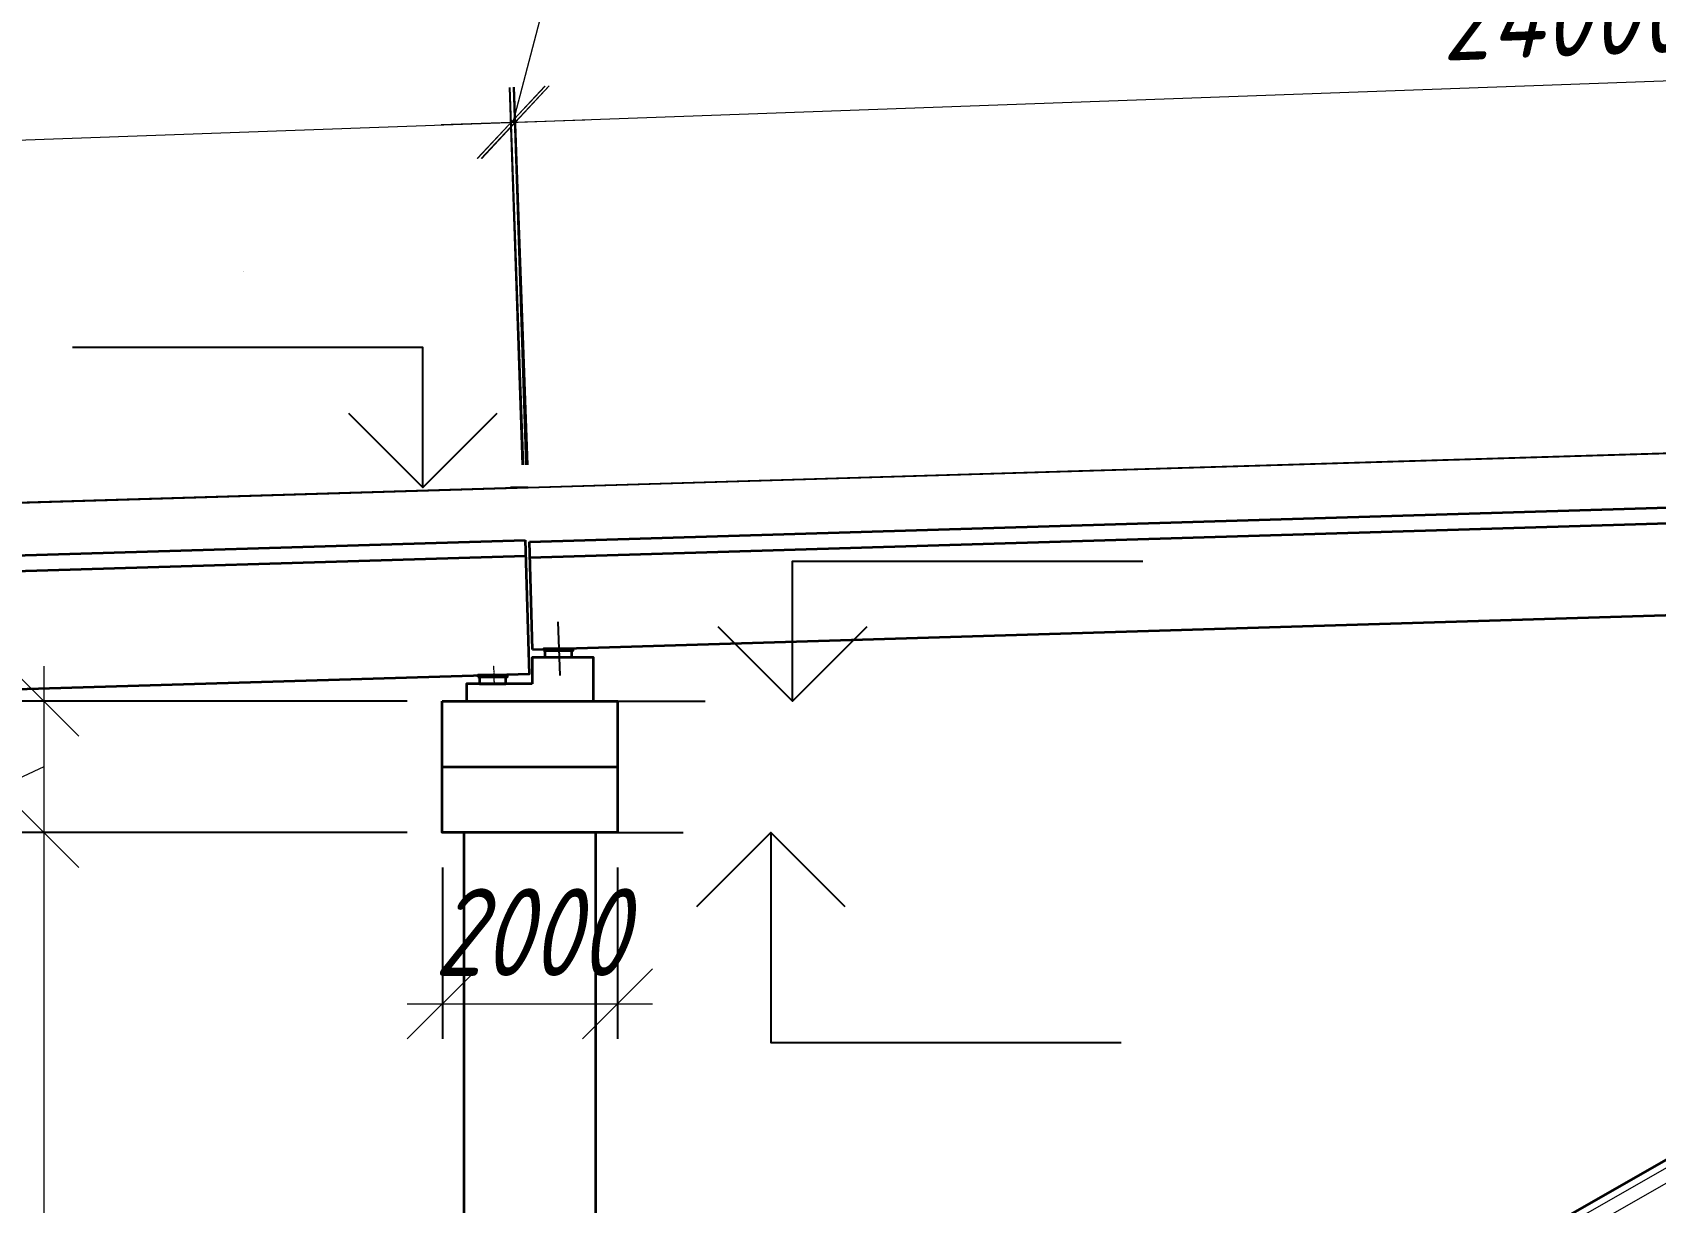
# Model space of a CAD drawing. Header units: millimetres. Extents: x 265754 to 14267433, y -6145605 to 2433772.
# Drawn here: x 6896911 to 6915445, y 13683 to 27049 of the extents above; entities that cross this region are included whole.
import ezdxf
from ezdxf import colors
from ezdxf.entities.mleader import LeaderData, LeaderLine
from ezdxf.enums import TextEntityAlignment as Align
from ezdxf.math import Vec2, Vec3

# ---------------------------------------------------------------- set-up
doc = ezdxf.new("R2018")
doc.units = ezdxf.units.MM
doc.linetypes.add('осевая', pattern=[2, 1.25, -0.25, 0.25, -0.25])
for name, color, linetype, lineweight in [('1-Бетон', 106, 'Continuous', 35), ('1-Примечания', 4, 'Continuous', 25), ('1-Размеры', 1, 'Continuous', 25), ('1-Текст_3', 250, 'Continuous', 25), ('ИС_Выноски', 3, 'Continuous', 18), ('ИС_Основная', 7, 'Continuous', 35), ('ИС_Ось', 3, 'осевая', 18), ('ИС_Размер', 3, 'Continuous', 18), ('ИС_Тонкая', 3, 'Continuous', 18)]:
    doc.layers.add(name, color=color, linetype=linetype, lineweight=lineweight)
doc.layers.add('Красный профиль', color=1, linetype='Continuous')
doc.styles.add('0', font='isocpeur.ttf', dxfattribs={"width": 0.8, "oblique": 15})
doc.styles.add('ISOCPEUR', font='isocpeur.ttf', dxfattribs={"width": 0.8, "oblique": 15, "height": 2.5})
doc.styles.get("Standard").update_dxf_attribs({"font": 'arial.ttf'})
doc.dimstyles.new('М400нов', dxfattribs={"dimscale": 400, "dimtxt": 2.5, "dimasz": 2, "dimexe": 1, "dimexo": 1, "dimgap": 0.8, "dimtad": 1, "dimdec": 0, "dimzin": 0, "dimdsep": 46, "dimtxsty": '0', "dimblk": 'OBLIQUE', "dimcen": 0.09, "dimdle": 1, "dimclrd": 256, "dimclre": 256, "dimclrt": 256, "dimadec": 4, "dimazin": 0, "dimtfac": 1, "dimtdec": 0, "dimtmove": 1, "dimatfit": 2, "dimfxl": 1, "dimtolj": 1, "dimtzin": 0, "dimlwd": -1, "dimarcsym": 0})

# ---------------------------------------------------------------- blocks, each defined once
blk = doc.blocks.new('_None')
blk = doc.blocks.new('*D292')
at = {"layer": '1-Бетон', "transparency": 16777216}
blk.add_line((6933750, -658489), (6934314, -664008), dxfattribs=at)
blk.add_solid([(6934447, -663994), (6934182, -664022), (6934396, -664804)], dxfattribs=at)
at = {"layer": 'Defpoints', "color": 0, "transparency": 16777216}
for p in [(6853074, 131052), (6934396, -664804)]:
    blk.add_point(p, dxfattribs=at)
at = {"layer": '1-Бетон', "transparency": 16777216, "insert": (6934808, -660767), "char_height": 1000, "attachment_point": 5, "rotation": 275.8344, "style": '0'}
blk.add_mtext('\\A1;R800000', dxfattribs=at)
blk = doc.blocks.new('_OBLIQUE')
at = {"color": 0, "linetype": 'ByBlock', "lineweight": -2}
blk.add_line((0.5, 0.5), (-0.5, -0.5), dxfattribs=at)
blk = doc.blocks.new('*D926')
at = {"layer": 'Defpoints', "color": 0, "linetype": 'Continuous', "transparency": 16777216}
for p in [(6929942, 30143), (6930166, 22692), (6775855, 18046)]:
    blk.add_point(p, dxfattribs=at)
at = {"layer": 'ИС_Размер', "lineweight": -2, "transparency": 16777216}
for p, q in [((6930154, 23092), (6929930, 30543)), ((6775843, 18446), (6775619, 25898))]:
    blk.add_line(p, q, dxfattribs=at)
at = {"layer": 'ИС_Размер', "transparency": 16777216}
blk.add_line((6775231, 25486), (6930342, 30155), dxfattribs=at)
at = {"layer": 'ИС_Размер', "linetype": 'Continuous', "transparency": 16777216, "xscale": 800, "yscale": 800, "zscale": 800}
for p, rotation in [((6929942, 30143), 1.724269677828712), ((6775631, 25498), 181.7242696778287)]:
    blk.add_blockref('_OBLIQUE', p, dxfattribs=dict(at, rotation=rotation))
at = {"layer": 'ИС_Размер', "linetype": 'Continuous', "transparency": 16777216, "insert": (6852762, 28640), "char_height": 1000, "attachment_point": 5, "rotation": 1.7243, "style": '0'}
blk.add_mtext('\\A1;154400', dxfattribs=at)
blk = doc.blocks.new('33')
at = {"layer": '1-Бетон'}
for points in [[(33000, 1530), (33000, 0), (0, 0), (0, 1530), (33000, 1530)], [(0, 1350), (33000, 1350)]]:
    blk.add_lwpolyline(points, dxfattribs=at)
at = {"layer": 'ИС_Ось'}
blk.add_lwpolyline([(32600, -108), (32600, 108)], dxfattribs=at)
blk = doc.blocks.new('б24 1.23')
at = {"layer": '1-Бетон', "linetype": 'Continuous'}
for points in [[(0, 0), (6, 1230)], [(6, 1230), (24005, 1120)], [(5, 1050), (24005, 940)], [(0, 0), (24000, -110)]]:
    blk.add_lwpolyline(points, dxfattribs=at)
at = {"layer": 'Красный профиль', "linetype": 'Continuous'}
blk.add_lwpolyline([(301, 306), (299, -309)], dxfattribs=at)
blk = doc.blocks.new('*D904')
at = {"layer": 'Defpoints', "color": 0, "linetype": 'Continuous', "transparency": 16777216}
for p in [(6902377, 26022), (6902532, 21710), (6869553, 20524)]:
    blk.add_point(p, dxfattribs=at)
at = {"layer": 'ИС_Размер', "lineweight": -2, "transparency": 16777216}
for p, q in [((6902517, 22110), (6902362, 26422)), ((6869539, 20924), (6869383, 25236))]:
    blk.add_line(p, q, dxfattribs=at)
at = {"layer": 'ИС_Размер', "transparency": 16777216}
blk.add_line((6868998, 24821), (6902776, 26036), dxfattribs=at)
at = {"layer": 'ИС_Размер', "linetype": 'Continuous', "transparency": 16777216, "xscale": 800, "yscale": 800, "zscale": 800}
for p, rotation in [((6902377, 26022), 2.059747963360298), ((6869398, 24836), 182.0597479633603)]:
    blk.add_blockref('_OBLIQUE', p, dxfattribs=dict(at, rotation=rotation))
at = {"layer": 'ИС_Размер', "linetype": 'Continuous', "transparency": 16777216, "insert": (6885858, 26248), "char_height": 1000, "attachment_point": 5, "rotation": 2.0597, "style": '0'}
blk.add_mtext('\\A1;33000', dxfattribs=at)
blk = doc.blocks.new('*D905')
at = {"layer": 'Defpoints', "color": 0, "linetype": 'Continuous', "transparency": 16777216}
for p in [(6926411, 26888), (6926566, 22574), (6902582, 21710)]:
    blk.add_point(p, dxfattribs=at)
at = {"layer": 'ИС_Размер', "lineweight": -2, "transparency": 16777216}
for p, q in [((6926552, 22974), (6926396, 27288)), ((6902567, 22110), (6902412, 26423))]:
    blk.add_line(p, q, dxfattribs=at)
at = {"layer": 'ИС_Размер', "transparency": 16777216}
blk.add_line((6902026, 26009), (6926810, 26902), dxfattribs=at)
at = {"layer": 'ИС_Размер', "linetype": 'Continuous', "transparency": 16777216, "xscale": 800, "yscale": 800, "zscale": 800}
for p, rotation in [((6926411, 26888), 2.064041569416751), ((6902426, 26024), 182.0640415694167)]:
    blk.add_blockref('_OBLIQUE', p, dxfattribs=dict(at, rotation=rotation))
at = {"layer": 'ИС_Размер', "linetype": 'Continuous', "transparency": 16777216, "insert": (6914389, 27275), "char_height": 1000, "attachment_point": 5, "rotation": 2.064, "style": '0'}
blk.add_mtext('\\A1;24000', dxfattribs=at)
blk = doc.blocks.new('*D912')
at = {"layer": 'Defpoints', "color": 0, "linetype": 'Continuous', "transparency": 16777216}
for p in [(6902419, 26023), (6902520, 21710), (6902563, 21711)]:
    blk.add_point(p, dxfattribs=at)
at = {"layer": 'ИС_Размер', "transparency": 16777216}
for p, q in [((6902766, 27416), (6904632, 27478)), ((6902398, 26023), (6902766, 27416)), ((6902377, 26022), (6901577, 25995)), ((6902377, 26022), (6902419, 26023)), ((6902377, 26022), (6902419, 26023)), ((6902419, 26023), (6903218, 26050))]:
    blk.add_line(p, q, dxfattribs=at)
at = {"layer": 'ИС_Размер', "lineweight": -2, "transparency": 16777216}
for p, q in [((6902507, 22110), (6902363, 26422)), ((6902549, 22111), (6902406, 26423))]:
    blk.add_line(p, q, dxfattribs=at)
at = {"layer": 'ИС_Размер', "linetype": 'Continuous', "transparency": 16777216, "xscale": 800, "yscale": 800, "zscale": 800}
for p, rotation in [((6902377, 26022), 1.907391254131756), ((6902419, 26023), 181.9073912541317)]:
    blk.add_blockref('_OBLIQUE', p, dxfattribs=dict(at, rotation=rotation))
at = {"layer": 'ИС_Размер', "linetype": 'Continuous', "transparency": 16777216, "insert": (6903672, 28266), "char_height": 1000, "attachment_point": 5, "rotation": 1.9074, "style": '0'}
blk.add_mtext('\\A1;50', dxfattribs=at)
blk = doc.blocks.new('*U878')
at = {"layer": '1-Примечания', "linetype": 'Continuous'}
blk.add_line((0, 0), (2.5, 0), dxfattribs=at)
for points in [[(5, 0), (5, 4), (15, 4)], [(7.121, 2.121), (5, 0), (2.879, 2.121)]]:
    blk.add_lwpolyline(points, dxfattribs=at)
at = {"layer": '1-Текст_3', "lineweight": 30, "oblique": 15, "width": 0.8, "flags": 104}
blk.add_attdef('ВЫСОТА', text='', height=3, dxfattribs=at).set_placement((10.127, 6.167), align=Align.MIDDLE_CENTER)
blk.add_attdef('ПРИМЕЧАНИЕ', text='', height=3, dxfattribs=at).set_placement((10, 3.25), align=Align.TOP_CENTER)
blk = doc.blocks.new('*U879')
at = {"layer": '1-Примечания', "linetype": 'Continuous'}
blk.add_line((0, 0), (2.5, 0), dxfattribs=at)
for points in [[(7.121, -2.121), (5, 0), (2.879, -2.121)], [(5, 0), (5, -6), (15, -6)]]:
    blk.add_lwpolyline(points, dxfattribs=at)
at = {"layer": '1-Текст_3', "lineweight": 30, "oblique": 15, "width": 0.8, "flags": 104}
blk.add_attdef('ВЫСОТА', text='', height=3, dxfattribs=at).set_placement((10.127, -3.833), align=Align.MIDDLE_CENTER)
blk.add_attdef('ПРИМЕЧАНИЕ', text='', height=3, dxfattribs=at).set_placement((10, -6.75), align=Align.TOP_CENTER)
blk = doc.blocks.new('*D923')
at = {"layer": 'Defpoints', "color": 0, "linetype": 'Continuous', "transparency": 16777216}
for p in [(6901591, 17910), (6897042, 8910), (6901390, 8910)]:
    blk.add_point(p, dxfattribs=at)
at = {"layer": 'ИС_Размер', "transparency": 16777216}
blk.add_line((6897042, 18310), (6897042, 8510), dxfattribs=at)
at = {"layer": 'ИС_Размер', "lineweight": -2, "transparency": 16777216}
for p, q in [((6901191, 17910), (6896642, 17910)), ((6900990, 8910), (6896642, 8910))]:
    blk.add_line(p, q, dxfattribs=at)
at = {"layer": 'ИС_Размер', "linetype": 'Continuous', "transparency": 16777216, "xscale": 800, "yscale": 800, "zscale": 800}
for p, rotation in [((6897042, 17910), 90), ((6897042, 8910), 270)]:
    blk.add_blockref('_OBLIQUE', p, dxfattribs=dict(at, rotation=rotation))
at = {"layer": 'ИС_Размер', "linetype": 'Continuous', "transparency": 16777216, "insert": (6896222, 13410), "char_height": 1000, "attachment_point": 5, "rotation": 90, "style": '0'}
blk.add_mtext('\\A1;9000', dxfattribs=at)
blk = doc.blocks.new('*U861')
at = {"layer": '1-Примечания', "linetype": 'Continuous'}
blk.add_line((0, 0), (0.5, 0), dxfattribs=at)
for points in [[(3, 0), (3, 4), (13, 4)], [(5.121, 2.121), (3, 0), (0.879, 2.121)]]:
    blk.add_lwpolyline(points, dxfattribs=at)
at = {"layer": '1-Текст_3', "lineweight": 30, "oblique": 15, "width": 0.8, "flags": 104}
blk.add_attdef('ВЫСОТА', text='', height=3, dxfattribs=at).set_placement((8.127, 6.167), align=Align.MIDDLE_CENTER)
blk.add_attdef('ПРИМЕЧАНИЕ', text='', height=3, dxfattribs=at).set_placement((8, 3.25), align=Align.TOP_CENTER)
blk = doc.blocks.new('*D932')
at = {"layer": 'Defpoints', "color": 0, "linetype": 'Continuous', "transparency": 16777216}
for p in [(6901591, 19410), (6897042, 17910), (6901591, 17910)]:
    blk.add_point(p, dxfattribs=at)
at = {"layer": 'ИС_Размер', "transparency": 16777216}
for p, q in [((6897042, 19810), (6897042, 17510)), ((6897042, 18660), (6894842, 17642)), ((6894842, 17642), (6894842, 14814))]:
    blk.add_line(p, q, dxfattribs=at)
at = {"layer": 'ИС_Размер', "lineweight": -2, "transparency": 16777216}
for p, q in [((6901191, 19410), (6896642, 19410)), ((6901191, 17910), (6896642, 17910))]:
    blk.add_line(p, q, dxfattribs=at)
at = {"layer": 'ИС_Размер', "linetype": 'Continuous', "transparency": 16777216, "xscale": 800, "yscale": 800, "zscale": 800}
for p, rotation in [((6897042, 19410), 90), ((6897042, 17910), 270)]:
    blk.add_blockref('_OBLIQUE', p, dxfattribs=dict(at, rotation=rotation))
at = {"layer": 'ИС_Размер', "linetype": 'Continuous', "transparency": 16777216, "insert": (6894022, 16228), "char_height": 1000, "attachment_point": 5, "rotation": 90, "style": '0'}
blk.add_mtext('\\A1;1500', dxfattribs=at)
blk = doc.blocks.new('*D1284')
at = {"layer": 'Defpoints', "color": 0, "linetype": 'Continuous', "transparency": 16777216}
for p in [(6901591, 17910), (6903591, 17910), (6903591, 15952)]:
    blk.add_point(p, dxfattribs=at)
at = {"layer": 'ИС_Размер', "lineweight": -2, "transparency": 16777216}
for p, q in [((6901591, 17510), (6901591, 15552)), ((6903591, 17510), (6903591, 15552))]:
    blk.add_line(p, q, dxfattribs=at)
at = {"layer": 'ИС_Размер', "transparency": 16777216}
blk.add_line((6901191, 15952), (6903991, 15952), dxfattribs=at)
at = {"layer": 'ИС_Размер', "linetype": 'Continuous', "transparency": 16777216, "xscale": 800, "yscale": 800, "zscale": 800, "rotation": 180}
blk.add_blockref('_OBLIQUE', (6901591, 15952), dxfattribs=at)
at = {"layer": 'ИС_Размер', "linetype": 'Continuous', "transparency": 16777216, "xscale": 800, "yscale": 800, "zscale": 800}
blk.add_blockref('_OBLIQUE', (6903591, 15952), dxfattribs=at)
at = {"layer": 'ИС_Размер', "linetype": 'Continuous', "transparency": 16777216, "insert": (6902591, 16772), "char_height": 1000, "attachment_point": 5, "style": '0'}
blk.add_mtext('\\A1;2000', dxfattribs=at)
blk = doc.blocks.new('мост план кальмиус')
at = {"layer": 'ИС_Выноски'}
ml = blk.add_multileader_mtext('Standard', dxfattribs=at)
ml.set_content('Ось опоры ОП5 \\PПК 71+4,24', color=256, style='ISOCPEUR')
ml.set_leader_properties(color=256, linetype='ByLayer')
ml.set_arrow_properties(name='NONE')
ml.build(insert=Vec2(0, 0))
ml.multileader.update_dxf_attribs({"text_left_attachment_type": 6, "text_right_attachment_type": 6, "dogleg_length": 0.36, "arrow_head_size": 600, "scale": 200})
ctx = ml.context
ctx.base_point, ctx.scale, ctx.char_height, ctx.arrow_head_size, ctx.landing_gap_size, ctx.plane_origin, ctx.plane_x_axis, ctx.plane_y_axis = Vec3(49544.5, -27905.8), 200, 1200, 600, 125, Vec3(56540.2, -9400.5), Vec3(0, 1), Vec3(-1, 0)
ctx.left_attachment, ctx.right_attachment, ctx.text_align_type = 6, 6, 1
notes = []
notes.append((ctx, [(1, (1, 1, 0), (49544.5, -18211.7), (0, -1), 161, [(1, [(49544.5, -16236.4)], 0, [])])]))
ctx.mtext.insert, ctx.mtext.text_direction, ctx.mtext.rotation, ctx.mtext.width, ctx.mtext.alignment, ctx.mtext.flow_direction = Vec3(48104.5, -23139.3), Vec3(0, 1), 1.5707963, 10620.215, 2, 5
for ctx, leaders in notes:
    for number, flags, end, landing, length, lines in leaders:
        leader = LeaderData()
        leader.index, (leader.has_last_leader_line, leader.has_dogleg_vector, leader.attachment_direction) = number, flags
        leader.last_leader_point, leader.dogleg_vector, leader.dogleg_length = Vec3(end), Vec3(landing), length
        for number, points, colour, breaks in lines:
            line = LeaderLine()
            line.index, line.vertices, line.color, line.breaks = number, Vec3.list(points), colors.encode_raw_color(colour), breaks
            leader.lines.append(line)
        ctx.leaders.append(leader)

msp = doc.modelspace()

# ---------------------------------------------------------------- linework, layer by layer
at = {"color": 1}
for points in [[(6902568.7473, 21851.8735), (6926607.7456, 22579.2387)], [(6902568.7473, 21851.8735), (6869533.6098, 20860.8193)]]:
    msp.add_lwpolyline(points, dxfattribs=at)
at = {"layer": '1-Бетон', "color": 1}
msp.add_lwpolyline([(6925560.7921, 20093.8376), (6925060.7921, 20093.8376), (6919829.9339, 16606.5988), (6906171.5321, 8801.7977)], dxfattribs=at)
at = {"layer": '1-Бетон'}
for points in [[(6903315.5568, 19409.777), (6903315.5568, 19909.748), (6902615.2932, 19909.748), (6902615.6851, 19610.295)], [(6902615.6851, 19610.295), (6901865.9567, 19610.295), (6901865.9697, 19409.777), (6903315.5568, 19409.777), (6903315.5568, 19409.777)], [(6901590.8679, 18659.777), (6903590.934, 18659.777)], [(6901590.901, 18659.777), (6903590.901, 18659.777)], [(6903340.901, 17909.777), (6903340.3493, 8909.7771), (6901840.3493, 8909.7771), (6901840.901, 17909.777)]]:
    msp.add_lwpolyline(points, dxfattribs=at)
for points in [[(6902745.425, 19989.3264), (6903085.425, 19989.3264), (6903085.425, 20009.3264), (6902745.425, 20009.3264)], [(6902765.425, 19989.3264), (6903065.425, 19989.3264), (6903065.425, 19909.748), (6902765.425, 19909.748)], [(6901995.6593, 19688.295), (6902335.6593, 19688.295), (6902335.6593, 19708.295), (6901995.6593, 19708.295)], [(6902015.6593, 19610.295), (6902315.6593, 19610.295), (6902315.6593, 19688.295), (6902015.6593, 19688.295)], [(6901590.8679, 19409.777), (6903590.934, 19409.777), (6903590.934, 17909.777), (6901590.8679, 17909.777)]]:
    msp.add_lwpolyline(points, close=True, dxfattribs=at)
at = {"layer": 'ИС_Основная'}
msp.add_lwpolyline([(6905988.1419, 8697.0033), (6919829.9339, 16606.5988), (6925060.7921, 20093.8376), (6926937.7707, 20093.8376)], dxfattribs=at)
at = {"layer": 'ИС_Тонкая'}
for points in [[(6906558.8891, 8931.0045), (6919872.0173, 16538.5063), (6925085.0142, 20013.8376), (6925560.7921, 20013.8376)], [(6907284.7443, 9173.0162), (6919950.9238, 16410.8331), (6925130.4305, 19863.8376), (6925560.7921, 19863.8376)]]:
    msp.add_lwpolyline(points, dxfattribs=at)
at = {"layer": 'Красный профиль', "linetype": 'Continuous', "flags": 128}
msp.add_lwpolyline([(6761841.5182, 17630.0566), (6917436.7226, 22297.9127)], dxfattribs=at)

# ---------------------------------------------------------------- block references
at = {"linetype": 'Continuous', "rotation": 1.718358025339879}
msp.add_blockref('33', (6869597.1596, 18731.24), dxfattribs=at)
at = {"layer": '1-Бетон'}
msp.add_blockref('мост план кальмиус', (6853073.53, -668947.9294), dxfattribs=at)
at = {"layer": '1-Бетон', "rotation": 1.995828484253032}
msp.add_blockref('б24 1.23', (6902621.4578, 20000.2532), dxfattribs=at)
at = {"layer": '1-Размеры', "transparency": 33554687}
ref = msp.add_blockref('*U861', (6902568.7473, 21851.8735), dxfattribs=dict(at, xscale=-399.9999999999999, yscale=399.9999999999999, zscale=399.9999999999999, rotation=359.999718071565))
lines = msp.add_mtext('\\W0.8000;21.85', dxfattribs={"layer": '1-Текст_3', "insert": (6899318.1007, 24318.8216), "char_height": 2.5, "attachment_point": 1, "rotation": 359.99971807, "bg_fill": 3, "box_fill_scale": 1, "bg_fill_color": 256, "bg_fill_transparency": 0})
ref.add_attrib('ВЫСОТА', '', (6899318.1007, 24318.8216)).embed_mtext(lines)
lines = msp.add_mtext('\\W0.8000;', dxfattribs={"layer": '1-Текст_3', "insert": (6899368.7537, 23151.8892), "char_height": 2.5, "attachment_point": 1, "rotation": 359.99971807, "bg_fill": 3, "box_fill_scale": 1, "bg_fill_color": 256, "bg_fill_transparency": 0})
ref.add_attrib('ПРИМЕЧАНИЕ', '', (6899368.7537, 23151.8892)).embed_mtext(lines)
ref = msp.add_blockref('*U878', (6903590.901, 19409.777), dxfattribs=dict(at, xscale=399.9999999999998, yscale=399.9999999999998, zscale=399.9999999999998, rotation=0.0002819284350356197))
lines = msp.add_mtext('\\W0.8000;19.41', dxfattribs={"layer": '1-Текст_3', "insert": (6907641.5476, 21876.7291), "char_height": 2.5, "attachment_point": 1, "rotation": 0.00028193, "bg_fill": 3, "box_fill_scale": 1, "bg_fill_color": 256, "bg_fill_transparency": 0})
ref.add_attrib('ВЫСОТА', '', (6907641.5476, 21876.7291)).embed_mtext(lines)
lines = msp.add_mtext('\\W0.8000;', dxfattribs={"layer": '1-Текст_3', "insert": (6907590.8946, 20709.7966), "char_height": 2.5, "attachment_point": 1, "rotation": 0.00028193, "bg_fill": 3, "box_fill_scale": 1, "bg_fill_color": 256, "bg_fill_transparency": 0})
ref.add_attrib('ПРИМЕЧАНИЕ', '', (6907590.8946, 20709.7966)).embed_mtext(lines)
ref = msp.add_blockref('*U879', (6903340.901, 17909.7836), dxfattribs=dict(at, xscale=399.9999999999998, yscale=399.9999999999998, zscale=399.9999999999998, rotation=0.0002819284350356197))
lines = msp.add_mtext('\\W0.8000;17.91', dxfattribs={"layer": '1-Текст_3', "insert": (6907391.5672, 16376.7357), "char_height": 2.5, "attachment_point": 1, "rotation": 0.00028193, "bg_fill": 3, "box_fill_scale": 1, "bg_fill_color": 256, "bg_fill_transparency": 0})
ref.add_attrib('ВЫСОТА', '', (6907391.5672, 16376.7357)).embed_mtext(lines)
lines = msp.add_mtext('\\W0.8000;', dxfattribs={"layer": '1-Текст_3', "insert": (6907340.9143, 15209.8033), "char_height": 2.5, "attachment_point": 1, "rotation": 0.00028193, "bg_fill": 3, "box_fill_scale": 1, "bg_fill_color": 256, "bg_fill_transparency": 0})
ref.add_attrib('ПРИМЕЧАНИЕ', '', (6907340.9143, 15209.8033)).embed_mtext(lines)

# ---------------------------------------------------------------- dimensions: what is measured, and where the dimension line sits
at = {"layer": '1-Бетон'}
dim = msp.add_radius_dim(center=(6853073.53, 131052.1027), mpoint=(6934395.7587, -664803.8808), dimstyle='М400нов', override={"dimsah": 1}, dxfattribs=at)
dim.commit()
dim.dimension.update_dxf_attribs({"geometry": '*D292', "text_midpoint": (6933991.7931, -660850.4916), "dimtype": 164})
at = {"layer": 'ИС_Размер', "linetype": 'Continuous'}
for p1, p2, distance, override, picture, middle in [((6775855.0211, 18046.4611), (6930166.0948, 22691.7292), 7454.9574, {"dimrnd": 200}, '*D926', (6852761.5675, 28640.3057)), ((6902520.1277, 21709.7865), (6902562.5076, 21711.1979), 4314.613, {"dimrnd": 50}, '*D912', (6903058.0779, 28245.9262))]:
    dim = msp.add_aligned_dim(p1=p1, p2=p2, distance=distance, dimstyle='М400нов', override=override, dxfattribs=at)
    dim.commit()
    dim.dimension.update_dxf_attribs({"geometry": picture, "text_midpoint": middle})
for p1, p2, distance, picture, middle in [((6902581.6288, 21710.0862), (6926566.0576, 22574.4829), 4316.3465, '*D905', (6914388.8498, 27275.2985)), ((6869552.9186, 20524.012), (6902531.597, 21710.0862), 4314.5491, '*D904', (6885857.7137, 26248.2807))]:
    dim = msp.add_aligned_dim(p1=p1, p2=p2, distance=distance, dimstyle='М400нов', dxfattribs=at)
    dim.commit()
    dim.dimension.update_dxf_attribs({"geometry": picture, "text_midpoint": middle})
dim = msp.add_linear_dim(base=(6897041.6496, 17909.777), p1=(6901590.8679, 19409.777), p2=(6901590.8679, 17909.777), angle=90, dimstyle='М400нов', dxfattribs=at)
dim.commit()
dim.dimension.update_dxf_attribs({"geometry": '*D932', "text_midpoint": (6894841.6496, 17321.9349), "dimtype": 160})
dim = msp.add_linear_dim(base=(6897041.6496, 8909.7771), p1=(6901590.8679, 17909.7895), p2=(6901389.7517, 8909.7771), angle=90, dimstyle='М400нов', dxfattribs=at)
dim.commit()
dim.dimension.update_dxf_attribs({"geometry": '*D923', "text_midpoint": (6896221.6496, 13409.7833)})
dim = msp.add_linear_dim(base=(6903590.934, 15952.0304), p1=(6901590.8679, 17909.777), p2=(6903590.934, 17909.7904), dimstyle='М400нов', dxfattribs=at)
dim.commit()
dim.dimension.update_dxf_attribs({"geometry": '*D1284', "text_midpoint": (6902590.901, 15952.0304), "dimtype": 160})

# ---------------------------------------------------------------- leaders
at = {"layer": 'ИС_Выноски'}
ml = msp.add_multileader_mtext('Standard', dxfattribs=at)
ml.set_content('Ось опоры ОП5 \\PПК 71+4,24', color=256, style='ISOCPEUR')
ml.set_leader_properties(color=256, linetype='ByLayer')
ml.set_arrow_properties(name='NONE')
ml.build(insert=Vec2(0, 0))
ml.multileader.update_dxf_attribs({"text_left_attachment_type": 6, "text_right_attachment_type": 6, "dogleg_length": 0.36, "arrow_head_size": 600, "scale": 200})
ctx = ml.context
ctx.base_point, ctx.scale, ctx.char_height, ctx.arrow_head_size, ctx.landing_gap_size, ctx.plane_origin, ctx.plane_x_axis, ctx.plane_y_axis = Vec3(6902618.0758, -498210.7284), 200, 1200, 600, 125, Vec3(6909613.7524, -479705.4074), Vec3(0, 1), Vec3(-1, 0)
ctx.left_attachment, ctx.right_attachment, ctx.text_align_type = 6, 6, 1
notes = []
notes.append((ctx, [(1, (1, 1, 0), (6902618.0758, -488516.6086), (0, -1), 161.0417, [(1, [(6902618.0758, -486541.2457)], 0, [])])]))
ctx.mtext.insert, ctx.mtext.text_direction, ctx.mtext.rotation, ctx.mtext.width, ctx.mtext.alignment, ctx.mtext.flow_direction = Vec3(6901178.0758, -493444.1894), Vec3(0, 1), 1.5707963268, 10620.215089, 2, 5
ml = msp.add_multileader_mtext('Standard', dxfattribs=at)
ml.set_content('Ось опоры ОП5 \\PПК 71+4,24', color=256, style='ISOCPEUR')
ml.set_leader_properties(color=256, linetype='ByLayer')
ml.set_arrow_properties(name='NONE')
ml.build(insert=Vec2(0, 0))
ml.multileader.update_dxf_attribs({"text_left_attachment_type": 6, "text_right_attachment_type": 6, "dogleg_length": 0.36, "arrow_head_size": 600, "scale": 200})
ctx = ml.context
ctx.base_point, ctx.scale, ctx.char_height, ctx.arrow_head_size, ctx.landing_gap_size, ctx.plane_origin, ctx.plane_x_axis, ctx.plane_y_axis = Vec3(6902618.0758, -624035.2581), 200, 1200, 600, 125, Vec3(6909613.7524, -605529.9371), Vec3(0, 1), Vec3(-1, 0)
ctx.left_attachment, ctx.right_attachment, ctx.text_align_type = 6, 6, 1
notes.append((ctx, [(1, (1, 1, 0), (6902618.0758, -614341.1383), (0, -1), 161.0417, [(1, [(6902618.0758, -612365.7754)], 0, [])])]))
ctx.mtext.insert, ctx.mtext.text_direction, ctx.mtext.rotation, ctx.mtext.width, ctx.mtext.alignment, ctx.mtext.flow_direction = Vec3(6901178.0758, -619268.7191), Vec3(0, 1), 1.5707963268, 10620.215089, 2, 5
for ctx, leaders in notes:
    for number, flags, end, landing, length, lines in leaders:
        leader = LeaderData()
        leader.index, (leader.has_last_leader_line, leader.has_dogleg_vector, leader.attachment_direction) = number, flags
        leader.last_leader_point, leader.dogleg_vector, leader.dogleg_length = Vec3(end), Vec3(landing), length
        for number, points, colour, breaks in lines:
            line = LeaderLine()
            line.index, line.vertices, line.color, line.breaks = number, Vec3.list(points), colors.encode_raw_color(colour), breaks
            leader.lines.append(line)
        ctx.leaders.append(leader)

doc.saveas('drawing.dxf')
